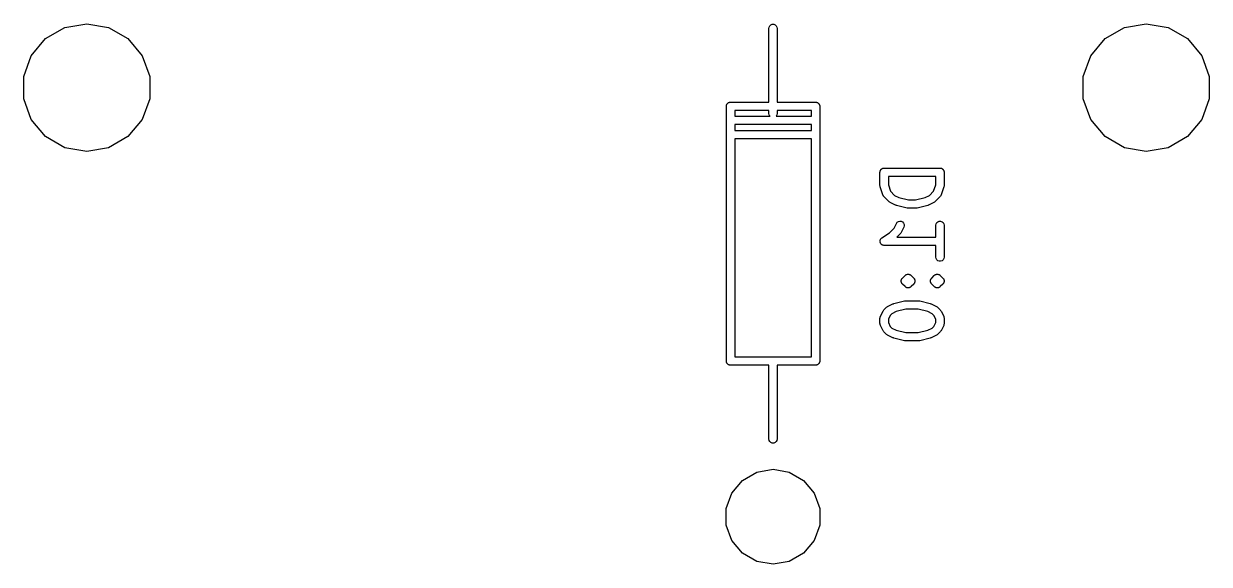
# Model space of a CAD drawing. Extents: x 17 to 273, y -105 to -8.
# Drawn here: x 17.06 to 38.32, y -85.01 to -75.31 of the extents above; entities that cross this region are included whole.
import ezdxf

# ---------------------------------------------------------------- set-up
doc = ezdxf.new("R2010")
doc.units = 0
doc.header["$MEASUREMENT"] = 0
doc.layers.add('BLACK', color=7, linetype='CONTINUOUS')

msp = doc.modelspace()

# ---------------------------------------------------------------- linework, layer by layer
at = {"layer": 'Black'}
for p, q in [((17.4525, -75.5811), (17.7976, -75.3818)), ((17.7976, -75.3818), (18.19, -75.3126)), ((18.19, -75.3126), (18.5824, -75.3818)), ((18.5824, -75.3818), (18.9275, -75.5811)), ((30.4225, -75.3975), (30.427, -75.3719)), ((30.4225, -76.7195), (30.4225, -75.3975)), ((30.427, -75.3719), (30.44, -75.3493)), ((30.44, -75.3493), (30.46, -75.3326)), ((30.46, -75.3326), (30.4844, -75.3237)), ((30.4844, -75.3237), (30.5105, -75.3237)), ((30.5105, -75.3237), (30.535, -75.3326)), ((30.535, -75.3326), (30.5549, -75.3493)), ((30.5549, -75.3493), (30.5679, -75.3719)), ((30.5679, -75.3719), (30.5725, -75.3975)), ((30.5725, -75.3975), (30.5725, -76.7195)), ((36.4525, -75.5811), (36.7976, -75.3818)), ((36.7976, -75.3818), (37.19, -75.3126)), ((37.19, -75.3126), (37.5824, -75.3818)), ((37.5824, -75.3818), (37.9275, -75.5811)), ((17.1964, -75.8863), (17.4525, -75.5811)), ((18.9275, -75.5811), (19.1836, -75.8863)), ((36.1964, -75.8863), (36.4525, -75.5811)), ((37.9275, -75.5811), (38.1836, -75.8863)), ((17.0601, -76.2608), (17.1964, -75.8863)), ((19.1836, -75.8863), (19.3199, -76.2608)), ((36.0601, -76.2608), (36.1964, -75.8863)), ((38.1836, -75.8863), (38.3199, -76.2608)), ((17.0601, -76.6592), (17.0601, -76.2608)), ((19.3199, -76.2608), (19.3199, -76.6592)), ((36.0601, -76.6592), (36.0601, -76.2608)), ((38.3199, -76.2608), (38.3199, -76.6592)), ((17.1964, -77.0337), (17.0601, -76.6592)), ((19.3199, -76.6592), (19.1836, -77.0337)), ((29.6747, -76.752), (29.678, -76.7463)), ((29.678, -76.7463), (29.683, -76.7421)), ((29.683, -76.7421), (29.6873, -76.7371)), ((29.6873, -76.7371), (29.6929, -76.7338)), ((29.6929, -76.7338), (29.698, -76.7296)), ((29.698, -76.7296), (29.7041, -76.7273)), ((29.7041, -76.7273), (29.7098, -76.724)), ((29.7098, -76.724), (29.7163, -76.7229)), ((29.7163, -76.7229), (29.7224, -76.7207)), ((29.7224, -76.7207), (29.729, -76.7207)), ((29.729, -76.7207), (29.7355, -76.7195)), ((29.7355, -76.7195), (30.4225, -76.7195)), ((30.5725, -76.7195), (31.2595, -76.7195)), ((31.2595, -76.7195), (31.2659, -76.7207)), ((31.2659, -76.7207), (31.2725, -76.7207)), ((31.2725, -76.7207), (31.2787, -76.7229)), ((31.2787, -76.7229), (31.2851, -76.724)), ((31.2851, -76.724), (31.2908, -76.7273)), ((31.2908, -76.7273), (31.297, -76.7296)), ((31.297, -76.7296), (31.302, -76.7338)), ((31.302, -76.7338), (31.3077, -76.7371)), ((31.3077, -76.7371), (31.3119, -76.7421)), ((31.3119, -76.7421), (31.3169, -76.7463)), ((31.3169, -76.7463), (31.3202, -76.752)), ((36.1964, -77.0337), (36.0601, -76.6592)), ((38.3199, -76.6592), (38.1836, -77.0337)), ((29.6605, -76.7945), (29.6616, -76.7881)), ((29.6605, -81.3665), (29.6605, -76.7945)), ((29.6616, -76.7815), (29.6638, -76.7753)), ((29.6616, -76.7881), (29.6616, -76.7815)), ((29.6638, -76.7753), (29.665, -76.7689)), ((29.665, -76.7689), (29.6683, -76.7632)), ((29.6683, -76.7632), (29.6705, -76.757)), ((29.6705, -76.757), (29.6747, -76.752)), ((29.8105, -76.8695), (29.8105, -76.9735)), ((30.4225, -76.8695), (29.8105, -76.8695)), ((30.4225, -76.9215), (30.4225, -76.8695)), ((30.427, -76.9472), (30.4225, -76.9215)), ((30.44, -76.9697), (30.427, -76.9472)), ((30.5679, -76.9472), (30.5549, -76.9697)), ((30.5725, -76.9215), (30.5679, -76.9472)), ((30.5725, -76.8695), (30.5725, -76.9215)), ((31.1845, -76.8695), (30.5725, -76.8695)), ((31.1845, -76.9735), (31.1845, -76.8695)), ((31.3202, -76.752), (31.3244, -76.757)), ((31.3244, -76.757), (31.3267, -76.7632)), ((31.3267, -76.7632), (31.3299, -76.7689)), ((31.3299, -76.7689), (31.3311, -76.7753)), ((31.3311, -76.7753), (31.3333, -76.7815)), ((31.3333, -76.7815), (31.3333, -76.7881)), ((31.3333, -76.7881), (31.3345, -76.7945)), ((31.3345, -76.7945), (31.3345, -81.3665)), ((17.4525, -77.3389), (17.1964, -77.0337)), ((19.1836, -77.0337), (18.9275, -77.3389)), ((29.8105, -76.9735), (30.4445, -76.9735)), ((29.8105, -77.1235), (29.8105, -77.2275)), ((31.1845, -77.1235), (29.8105, -77.1235)), ((30.4445, -76.9735), (30.44, -76.9697)), ((30.5549, -76.9697), (30.5504, -76.9735)), ((30.5504, -76.9735), (31.1845, -76.9735)), ((31.1845, -77.2275), (31.1845, -77.1235)), ((36.4525, -77.3389), (36.1964, -77.0337)), ((38.1836, -77.0337), (37.9275, -77.3389)), ((17.7976, -77.5382), (17.4525, -77.3389)), ((18.9275, -77.3389), (18.5824, -77.5382)), ((29.8105, -77.2275), (31.1845, -77.2275)), ((29.8105, -77.3775), (29.8105, -81.2915)), ((31.1845, -77.3775), (29.8105, -77.3775)), ((31.1845, -81.2915), (31.1845, -77.3775)), ((36.7976, -77.5382), (36.4525, -77.3389)), ((37.9275, -77.3389), (37.5824, -77.5382)), ((18.19, -77.6074), (17.7976, -77.5382)), ((18.5824, -77.5382), (18.19, -77.6074)), ((37.19, -77.6074), (36.7976, -77.5382)), ((37.5824, -77.5382), (37.19, -77.6074)), ((32.4148, -77.9781), (32.416, -77.9717)), ((32.4148, -78.2162), (32.4148, -77.9781)), ((32.416, -77.9651), (32.4182, -77.9589)), ((32.416, -77.9717), (32.416, -77.9651)), ((32.4182, -77.9589), (32.4194, -77.9525)), ((32.4194, -77.9525), (32.4226, -77.9468)), ((32.4226, -77.9468), (32.4249, -77.9406)), ((32.4249, -77.9406), (32.4291, -77.9356)), ((32.4291, -77.9356), (32.4324, -77.9299)), ((32.4324, -77.9299), (32.4374, -77.9257)), ((32.4374, -77.9257), (32.4416, -77.9207)), ((32.4416, -77.9207), (32.4473, -77.9174)), ((32.4473, -77.9174), (32.4523, -77.9132)), ((32.4523, -77.9132), (32.4585, -77.9109)), ((32.4585, -77.9109), (32.4642, -77.9077)), ((32.4642, -77.9077), (32.4706, -77.9065)), ((32.4706, -77.9065), (32.4768, -77.9043)), ((32.4768, -77.9043), (32.4834, -77.9043)), ((32.4834, -77.9043), (32.4898, -77.9031)), ((32.4898, -77.9031), (33.4898, -77.9031)), ((33.4898, -77.9031), (33.4963, -77.9043)), ((33.4963, -77.9043), (33.5029, -77.9043)), ((33.5029, -77.9043), (33.509, -77.9065)), ((33.509, -77.9065), (33.5155, -77.9077)), ((33.5155, -77.9077), (33.5212, -77.9109)), ((33.5212, -77.9109), (33.5273, -77.9132)), ((33.5273, -77.9132), (33.5324, -77.9174)), ((33.5324, -77.9174), (33.538, -77.9207)), ((33.538, -77.9207), (33.5423, -77.9257)), ((33.5423, -77.9257), (33.5473, -77.9299)), ((33.5473, -77.9299), (33.5506, -77.9356)), ((33.5506, -77.9356), (33.5548, -77.9406)), ((33.5548, -77.9406), (33.557, -77.9468)), ((33.557, -77.9468), (33.5603, -77.9525)), ((33.5603, -77.9525), (33.5615, -77.9589)), ((33.5615, -77.9589), (33.5637, -77.9651)), ((33.5637, -77.9651), (33.5637, -77.9717)), ((33.5637, -77.9717), (33.5648, -77.9781)), ((33.5648, -77.9781), (33.5648, -78.2162)), ((32.4169, -78.2281), (32.4148, -78.2162)), ((32.4187, -78.24), (32.4169, -78.2281)), ((32.5648, -78.0531), (32.5648, -78.2041)), ((33.4148, -78.0531), (32.5648, -78.0531)), ((32.5648, -78.2041), (32.603, -78.3186)), ((33.3767, -78.3186), (33.4148, -78.2041)), ((33.4148, -78.2041), (33.4148, -78.0531)), ((33.5628, -78.2281), (33.561, -78.24)), ((33.5648, -78.2162), (33.5628, -78.2281)), ((32.4663, -78.3828), (32.4187, -78.24)), ((32.4684, -78.3866), (32.4663, -78.3828)), ((32.4695, -78.3908), (32.4684, -78.3866)), ((32.4745, -78.398), (32.4695, -78.3908)), ((32.4787, -78.4057), (32.4745, -78.398)), ((32.4819, -78.4086), (32.4787, -78.4057)), ((32.4844, -78.4121), (32.4819, -78.4086)), ((32.5797, -78.5074), (32.4844, -78.4121)), ((32.603, -78.3186), (32.6771, -78.3927)), ((32.6771, -78.3927), (32.7541, -78.4312)), ((32.7541, -78.4312), (32.9276, -78.4746)), ((33.052, -78.4746), (33.2256, -78.4312)), ((33.2256, -78.4312), (33.3026, -78.3927)), ((33.3026, -78.3927), (33.3767, -78.3186)), ((33.4953, -78.4121), (33.4, -78.5074)), ((33.4977, -78.4086), (33.4953, -78.4121)), ((33.501, -78.4057), (33.4977, -78.4086)), ((33.5052, -78.398), (33.501, -78.4057)), ((33.5102, -78.3908), (33.5052, -78.398)), ((33.5113, -78.3866), (33.5102, -78.3908)), ((33.5134, -78.3828), (33.5113, -78.3866)), ((33.561, -78.24), (33.5134, -78.3828)), ((32.5895, -78.5143), (32.5797, -78.5074)), ((32.5992, -78.5214), (32.5895, -78.5143)), ((32.6944, -78.569), (32.5992, -78.5214)), ((32.7023, -78.5714), (32.6944, -78.569)), ((32.7097, -78.5747), (32.7023, -78.5714)), ((32.9002, -78.6223), (32.7097, -78.5747)), ((32.9094, -78.623), (32.9002, -78.6223)), ((32.9184, -78.6246), (32.9094, -78.623)), ((33.0613, -78.6246), (32.9184, -78.6246)), ((32.9276, -78.4746), (33.052, -78.4746)), ((33.0703, -78.623), (33.0613, -78.6246)), ((33.0795, -78.6223), (33.0703, -78.623)), ((33.2699, -78.5747), (33.0795, -78.6223)), ((33.2774, -78.5714), (33.2699, -78.5747)), ((33.2853, -78.569), (33.2774, -78.5714)), ((33.3805, -78.5214), (33.2853, -78.569)), ((33.3902, -78.5142), (33.3805, -78.5214)), ((33.4, -78.5074), (33.3902, -78.5142)), ((32.724, -78.8761), (32.7457, -78.8617)), ((32.7457, -78.8617), (32.7711, -78.8557)), ((32.7711, -78.8557), (32.7969, -78.8586)), ((32.7969, -78.8586), (32.8202, -78.8703)), ((32.8202, -78.8703), (32.8381, -78.8892)), ((33.4324, -78.8823), (33.4523, -78.8656)), ((33.4523, -78.8656), (33.4768, -78.8567)), ((33.4768, -78.8567), (33.5029, -78.8567)), ((33.5029, -78.8567), (33.5273, -78.8656)), ((33.5273, -78.8656), (33.5473, -78.8823)), ((32.4482, -79.1538), (32.5849, -79.0627)), ((32.5849, -79.0627), (32.6663, -78.9813)), ((32.6663, -78.9813), (32.7085, -78.897)), ((32.7085, -78.897), (32.724, -78.8761)), ((32.781, -79.0788), (32.7185, -79.1412)), ((32.7879, -79.0689), (32.781, -79.0788)), ((32.795, -79.0593), (32.7879, -79.0689)), ((32.8426, -78.9641), (32.795, -79.0593)), ((32.8381, -78.8892), (32.8485, -78.9131)), ((32.8501, -78.9391), (32.8426, -78.9641)), ((32.8485, -78.9131), (32.8501, -78.9391)), ((33.4148, -78.9305), (33.4194, -78.9049)), ((33.4148, -79.1412), (33.4148, -78.9305)), ((33.4194, -78.9049), (33.4324, -78.8823)), ((33.5473, -78.8823), (33.5603, -78.9049)), ((33.5603, -78.9049), (33.5648, -78.9305)), ((33.5648, -78.9305), (33.5648, -79.5019)), ((32.415, -79.2211), (32.416, -79.2122)), ((32.416, -79.2251), (32.415, -79.2211)), ((32.416, -79.2032), (32.4174, -79.1993)), ((32.416, -79.2122), (32.416, -79.2032)), ((32.416, -79.2293), (32.416, -79.2251)), ((32.419, -79.2377), (32.416, -79.2293)), ((32.4174, -79.1993), (32.4179, -79.1952)), ((32.4179, -79.1952), (32.4218, -79.1871)), ((32.4212, -79.2464), (32.419, -79.2377)), ((32.4235, -79.2498), (32.4212, -79.2464)), ((32.4218, -79.1871), (32.4249, -79.1787)), ((32.4249, -79.2537), (32.4235, -79.2498)), ((32.4249, -79.1787), (32.4276, -79.1755)), ((32.4306, -79.2606), (32.4249, -79.2537)), ((32.4276, -79.1755), (32.4294, -79.1718)), ((32.4294, -79.1718), (32.4359, -79.1656)), ((32.4356, -79.268), (32.4306, -79.2606)), ((32.439, -79.2705), (32.4356, -79.268)), ((32.4359, -79.1656), (32.4416, -79.1588)), ((32.4416, -79.2737), (32.439, -79.2705)), ((32.4416, -79.1588), (32.4452, -79.1567)), ((32.4494, -79.2782), (32.4416, -79.2737)), ((32.4452, -79.1567), (32.4482, -79.1538)), ((32.4566, -79.2835), (32.4494, -79.2782)), ((32.4606, -79.2846), (32.4566, -79.2835)), ((32.4642, -79.2867), (32.4606, -79.2846)), ((32.473, -79.2883), (32.4642, -79.2867)), ((32.4816, -79.2908), (32.473, -79.2883)), ((32.4857, -79.2905), (32.4816, -79.2908)), ((32.4898, -79.2912), (32.4857, -79.2905)), ((33.4148, -79.2912), (32.4898, -79.2912)), ((32.7185, -79.1412), (33.4148, -79.1412)), ((33.4148, -79.5019), (33.4148, -79.2912)), ((33.4194, -79.5276), (33.4148, -79.5019)), ((33.5648, -79.5019), (33.5603, -79.5276)), ((33.4324, -79.5502), (33.4194, -79.5276)), ((33.4523, -79.5669), (33.4324, -79.5502)), ((33.4768, -79.5758), (33.4523, -79.5669)), ((33.5029, -79.5758), (33.4768, -79.5758)), ((33.5273, -79.5669), (33.5029, -79.5758)), ((33.5473, -79.5502), (33.5273, -79.5669)), ((33.5603, -79.5276), (33.5473, -79.5502)), ((32.7961, -79.924), (32.7969, -79.9208)), ((32.7967, -79.9305), (32.7961, -79.924)), ((32.7961, -79.9371), (32.7967, -79.9305)), ((32.7969, -79.9175), (32.7981, -79.9144)), ((32.7969, -79.9208), (32.7969, -79.9175)), ((32.7981, -79.9144), (32.7983, -79.9111)), ((32.7983, -79.9111), (32.8011, -79.9052)), ((32.8011, -79.9052), (32.8028, -79.8988)), ((32.8028, -79.8988), (32.8047, -79.8961)), ((32.8047, -79.8961), (32.8058, -79.893)), ((32.8058, -79.893), (32.808, -79.8905)), ((32.808, -79.8905), (32.8094, -79.8875)), ((32.8094, -79.8875), (32.814, -79.8829)), ((32.814, -79.8829), (32.8178, -79.8775)), ((32.8178, -79.8775), (32.8654, -79.8299)), ((32.8654, -79.8299), (32.8708, -79.8261)), ((32.8708, -79.8261), (32.8754, -79.8215)), ((32.8754, -79.8215), (32.8813, -79.8187)), ((32.8813, -79.8187), (32.8867, -79.8149)), ((32.8867, -79.8149), (32.893, -79.8132)), ((32.893, -79.8132), (32.899, -79.8105)), ((32.899, -79.8105), (32.9055, -79.8099)), ((32.9055, -79.8099), (32.9119, -79.8082)), ((32.9119, -79.8082), (32.9184, -79.8088)), ((32.9184, -79.8088), (32.9249, -79.8082)), ((32.9249, -79.8082), (32.9313, -79.8099)), ((32.9313, -79.8099), (32.9378, -79.8105)), ((32.9378, -79.8105), (32.9438, -79.8132)), ((32.9438, -79.8132), (32.9501, -79.8149)), ((32.9501, -79.8149), (32.9555, -79.8187)), ((32.9555, -79.8187), (32.9614, -79.8215)), ((32.9614, -79.8215), (32.9661, -79.8261)), ((32.9661, -79.8261), (32.9714, -79.8299)), ((32.9714, -79.8299), (33.0191, -79.8775)), ((33.0191, -79.8775), (33.0228, -79.8829)), ((33.0228, -79.8829), (33.0275, -79.8875)), ((33.0275, -79.8875), (33.0289, -79.8905)), ((33.0289, -79.8905), (33.031, -79.893)), ((33.031, -79.893), (33.0321, -79.8961)), ((33.0321, -79.8961), (33.034, -79.8988)), ((33.034, -79.8988), (33.0357, -79.9052)), ((33.0357, -79.9052), (33.0385, -79.9111)), ((33.0385, -79.9111), (33.0388, -79.9144)), ((33.0388, -79.9144), (33.0399, -79.9175)), ((33.0399, -79.9175), (33.0399, -79.9208)), ((33.0399, -79.9208), (33.0407, -79.924)), ((33.0407, -79.924), (33.0402, -79.9305)), ((33.0402, -79.9305), (33.0407, -79.9371)), ((33.3199, -79.924), (33.3207, -79.9208)), ((33.3205, -79.9305), (33.3199, -79.924)), ((33.3199, -79.9371), (33.3205, -79.9305)), ((33.3207, -79.9175), (33.3219, -79.9144)), ((33.3207, -79.9208), (33.3207, -79.9175)), ((33.3219, -79.9144), (33.3222, -79.9111)), ((33.3222, -79.9111), (33.3249, -79.9052)), ((33.3249, -79.9052), (33.3266, -79.8988)), ((33.3266, -79.8988), (33.3285, -79.8961)), ((33.3285, -79.8961), (33.3297, -79.893)), ((33.3297, -79.893), (33.3318, -79.8905)), ((33.3318, -79.8905), (33.3332, -79.8875)), ((33.3332, -79.8875), (33.3378, -79.8829)), ((33.3378, -79.8829), (33.3416, -79.8775)), ((33.3416, -79.8775), (33.3892, -79.8299)), ((33.3892, -79.8299), (33.3946, -79.8261)), ((33.3946, -79.8261), (33.3992, -79.8215)), ((33.3992, -79.8215), (33.4052, -79.8187)), ((33.4052, -79.8187), (33.4105, -79.8149)), ((33.4105, -79.8149), (33.4169, -79.8132)), ((33.4169, -79.8132), (33.4228, -79.8105)), ((33.4228, -79.8105), (33.4294, -79.8099)), ((33.4294, -79.8099), (33.4357, -79.8082)), ((33.4357, -79.8082), (33.4422, -79.8088)), ((33.4422, -79.8088), (33.4488, -79.8082)), ((33.4488, -79.8082), (33.4551, -79.8099)), ((33.4551, -79.8099), (33.4616, -79.8105)), ((33.4616, -79.8105), (33.4676, -79.8132)), ((33.4676, -79.8132), (33.4739, -79.8149)), ((33.4739, -79.8149), (33.4793, -79.8187)), ((33.4793, -79.8187), (33.4852, -79.8215)), ((33.4852, -79.8215), (33.4899, -79.8261)), ((33.4899, -79.8261), (33.4953, -79.8299)), ((33.4953, -79.8299), (33.5429, -79.8775)), ((33.5429, -79.8775), (33.5466, -79.8829)), ((33.5466, -79.8829), (33.5513, -79.8875)), ((33.5513, -79.8875), (33.5527, -79.8905)), ((33.5527, -79.8905), (33.5548, -79.893)), ((33.5548, -79.893), (33.5559, -79.8961)), ((33.5559, -79.8961), (33.5578, -79.8988)), ((33.5578, -79.8988), (33.5595, -79.9052)), ((33.5595, -79.9052), (33.5623, -79.9111)), ((33.5623, -79.9111), (33.5626, -79.9144)), ((33.5626, -79.9144), (33.5637, -79.9175)), ((33.5637, -79.9175), (33.5637, -79.9208)), ((33.5637, -79.9208), (33.5646, -79.924)), ((33.5646, -79.924), (33.564, -79.9305)), ((33.564, -79.9305), (33.5646, -79.9371)), ((32.7969, -79.9402), (32.7961, -79.9371)), ((32.7969, -79.9435), (32.7969, -79.9402)), ((32.7981, -79.9466), (32.7969, -79.9435)), ((32.7983, -79.9499), (32.7981, -79.9466)), ((32.8011, -79.9559), (32.7983, -79.9499)), ((32.8028, -79.9622), (32.8011, -79.9559)), ((32.8047, -79.9649), (32.8028, -79.9622)), ((32.8058, -79.968), (32.8047, -79.9649)), ((32.808, -79.9705), (32.8058, -79.968)), ((32.8094, -79.9735), (32.808, -79.9705)), ((32.814, -79.9782), (32.8094, -79.9735)), ((32.8178, -79.9836), (32.814, -79.9782)), ((32.8654, -80.0312), (32.8178, -79.9836)), ((32.8708, -80.0349), (32.8654, -80.0312)), ((32.8754, -80.0396), (32.8708, -80.0349)), ((32.8813, -80.0423), (32.8754, -80.0396)), ((32.8867, -80.0461), (32.8813, -80.0423)), ((32.893, -80.0478), (32.8867, -80.0461)), ((32.899, -80.0506), (32.893, -80.0478)), ((32.9055, -80.0512), (32.899, -80.0506)), ((32.9119, -80.0529), (32.9055, -80.0512)), ((32.9184, -80.0523), (32.9119, -80.0529)), ((32.9249, -80.0529), (32.9184, -80.0523)), ((32.9313, -80.0512), (32.9249, -80.0529)), ((32.9378, -80.0506), (32.9313, -80.0512)), ((32.9438, -80.0478), (32.9378, -80.0506)), ((32.9501, -80.0461), (32.9438, -80.0478)), ((32.9555, -80.0423), (32.9501, -80.0461)), ((32.9614, -80.0396), (32.9555, -80.0423)), ((32.9661, -80.0349), (32.9614, -80.0396)), ((32.9714, -80.0312), (32.9661, -80.0349)), ((33.0191, -79.9836), (32.9714, -80.0312)), ((33.0228, -79.9782), (33.0191, -79.9836)), ((33.0275, -79.9735), (33.0228, -79.9782)), ((33.0289, -79.9705), (33.0275, -79.9735)), ((33.031, -79.968), (33.0289, -79.9705)), ((33.0321, -79.9649), (33.031, -79.968)), ((33.034, -79.9622), (33.0321, -79.9649)), ((33.0357, -79.9559), (33.034, -79.9622)), ((33.0385, -79.9499), (33.0357, -79.9559)), ((33.0388, -79.9466), (33.0385, -79.9499)), ((33.0399, -79.9435), (33.0388, -79.9466)), ((33.0407, -79.9371), (33.0399, -79.9402)), ((33.0399, -79.9402), (33.0399, -79.9435)), ((33.3207, -79.9402), (33.3199, -79.9371)), ((33.3207, -79.9435), (33.3207, -79.9402)), ((33.3219, -79.9466), (33.3207, -79.9435)), ((33.3222, -79.9499), (33.3219, -79.9466)), ((33.3249, -79.9559), (33.3222, -79.9499)), ((33.3266, -79.9622), (33.3249, -79.9559)), ((33.3285, -79.9649), (33.3266, -79.9622)), ((33.3297, -79.968), (33.3285, -79.9649)), ((33.3318, -79.9705), (33.3297, -79.968)), ((33.3332, -79.9735), (33.3318, -79.9705)), ((33.3378, -79.9782), (33.3332, -79.9735)), ((33.3416, -79.9836), (33.3378, -79.9782)), ((33.3892, -80.0312), (33.3416, -79.9836)), ((33.3946, -80.0349), (33.3892, -80.0312)), ((33.3992, -80.0396), (33.3946, -80.0349)), ((33.4052, -80.0423), (33.3992, -80.0396)), ((33.4105, -80.0461), (33.4052, -80.0423)), ((33.4169, -80.0478), (33.4105, -80.0461)), ((33.4228, -80.0506), (33.4169, -80.0478)), ((33.4294, -80.0512), (33.4228, -80.0506)), ((33.4357, -80.0529), (33.4294, -80.0512)), ((33.4422, -80.0523), (33.4357, -80.0529)), ((33.4488, -80.0529), (33.4422, -80.0523)), ((33.4551, -80.0512), (33.4488, -80.0529)), ((33.4616, -80.0506), (33.4551, -80.0512)), ((33.4676, -80.0478), (33.4616, -80.0506)), ((33.4739, -80.0461), (33.4676, -80.0478)), ((33.4793, -80.0423), (33.4739, -80.0461)), ((33.4852, -80.0396), (33.4793, -80.0423)), ((33.4899, -80.0349), (33.4852, -80.0396)), ((33.4953, -80.0312), (33.4899, -80.0349)), ((33.5429, -79.9836), (33.4953, -80.0312)), ((33.5466, -79.9782), (33.5429, -79.9836)), ((33.5513, -79.9735), (33.5466, -79.9782)), ((33.5527, -79.9705), (33.5513, -79.9735)), ((33.5548, -79.968), (33.5527, -79.9705)), ((33.5559, -79.9649), (33.5548, -79.968)), ((33.5578, -79.9622), (33.5559, -79.9649)), ((33.5595, -79.9559), (33.5578, -79.9622)), ((33.5623, -79.9499), (33.5595, -79.9559)), ((33.5626, -79.9466), (33.5623, -79.9499)), ((33.5637, -79.9435), (33.5626, -79.9466)), ((33.5646, -79.9371), (33.5637, -79.9402)), ((33.5637, -79.9402), (33.5637, -79.9435)), ((32.5515, -80.3872), (32.6468, -80.3396)), ((32.6468, -80.3396), (32.6546, -80.3373)), ((32.6546, -80.3373), (32.6621, -80.3339)), ((32.6621, -80.3339), (32.8526, -80.2863)), ((32.8526, -80.2863), (32.8618, -80.2857)), ((32.8618, -80.2857), (32.8708, -80.2841)), ((32.8708, -80.2841), (33.1089, -80.2841)), ((33.1089, -80.2841), (33.1179, -80.2857)), ((33.1179, -80.2857), (33.1271, -80.2863)), ((33.1271, -80.2863), (33.3176, -80.3339)), ((33.3176, -80.3339), (33.325, -80.3373)), ((33.325, -80.3373), (33.3329, -80.3396)), ((33.3329, -80.3396), (33.4281, -80.3872)), ((32.4178, -80.5802), (32.4194, -80.5715)), ((32.4194, -80.5715), (32.4215, -80.5678)), ((32.4215, -80.5678), (32.4228, -80.5636)), ((32.4228, -80.5636), (32.4704, -80.4684)), ((32.4704, -80.4684), (32.4775, -80.4587)), ((32.4775, -80.4587), (32.4844, -80.4489)), ((32.4844, -80.4489), (32.532, -80.4013)), ((32.532, -80.4013), (32.5419, -80.3944)), ((32.5419, -80.3944), (32.5515, -80.3872)), ((32.5991, -80.5464), (32.5648, -80.6149)), ((32.6295, -80.516), (32.5991, -80.5464)), ((32.7065, -80.4775), (32.6295, -80.516)), ((32.88, -80.4341), (32.7065, -80.4775)), ((33.0997, -80.4341), (32.88, -80.4341)), ((33.2732, -80.4775), (33.0997, -80.4341)), ((33.3502, -80.516), (33.2732, -80.4775)), ((33.3806, -80.5464), (33.3502, -80.516)), ((33.4148, -80.6149), (33.3806, -80.5464)), ((33.4281, -80.3872), (33.4378, -80.3944)), ((33.4378, -80.3944), (33.4476, -80.4013)), ((33.4476, -80.4013), (33.4953, -80.4489)), ((33.4953, -80.4489), (33.5021, -80.4587)), ((33.5021, -80.4587), (33.5093, -80.4684)), ((33.5093, -80.4684), (33.5569, -80.5636)), ((33.5569, -80.5636), (33.5582, -80.5678)), ((33.5582, -80.5678), (33.5603, -80.5715)), ((33.5603, -80.5715), (33.5618, -80.5802)), ((32.4148, -80.5972), (32.4156, -80.5929)), ((32.4148, -80.6924), (32.4148, -80.5972)), ((32.4156, -80.6967), (32.4148, -80.6924)), ((32.4153, -80.5886), (32.4178, -80.5802)), ((32.4156, -80.5929), (32.4153, -80.5886)), ((32.4153, -80.701), (32.4156, -80.6967)), ((32.4178, -80.7094), (32.4153, -80.701)), ((32.4194, -80.7181), (32.4178, -80.7094)), ((32.4215, -80.7218), (32.4194, -80.7181)), ((32.4228, -80.726), (32.4215, -80.7218)), ((32.4704, -80.8212), (32.4228, -80.726)), ((32.5648, -80.6149), (32.5648, -80.6747)), ((32.5648, -80.6747), (32.5991, -80.7432)), ((32.5991, -80.7432), (32.6295, -80.7736)), ((32.6295, -80.7736), (32.7065, -80.8121)), ((33.2732, -80.8121), (33.3502, -80.7736)), ((33.3502, -80.7736), (33.3806, -80.7432)), ((33.3806, -80.7432), (33.4148, -80.6747)), ((33.4148, -80.6747), (33.4148, -80.6149)), ((33.5569, -80.726), (33.5093, -80.8212)), ((33.5582, -80.7218), (33.5569, -80.726)), ((33.5603, -80.7181), (33.5582, -80.7218)), ((33.5618, -80.7094), (33.5603, -80.7181)), ((33.5618, -80.5802), (33.5643, -80.5886)), ((33.5643, -80.701), (33.5618, -80.7094)), ((33.5643, -80.5886), (33.5641, -80.5929)), ((33.5641, -80.5929), (33.5648, -80.5972)), ((33.5648, -80.6924), (33.5641, -80.6967)), ((33.5641, -80.6967), (33.5643, -80.701)), ((33.5648, -80.5972), (33.5648, -80.6924)), ((32.4775, -80.8309), (32.4704, -80.8212)), ((32.4844, -80.8407), (32.4775, -80.8309)), ((32.532, -80.8883), (32.4844, -80.8407)), ((32.5419, -80.8952), (32.532, -80.8883)), ((32.5515, -80.9024), (32.5419, -80.8952)), ((32.6468, -80.95), (32.5515, -80.9024)), ((32.6546, -80.9523), (32.6468, -80.95)), ((32.6621, -80.9557), (32.6546, -80.9523)), ((32.8526, -81.0033), (32.6621, -80.9557)), ((32.7065, -80.8121), (32.88, -80.8555)), ((32.88, -80.8555), (33.0997, -80.8555)), ((33.0997, -80.8555), (33.2732, -80.8121)), ((33.3176, -80.9557), (33.1271, -81.0033)), ((33.325, -80.9523), (33.3176, -80.9557)), ((33.3329, -80.95), (33.325, -80.9523)), ((33.4281, -80.9024), (33.3329, -80.95)), ((33.4378, -80.8952), (33.4281, -80.9024)), ((33.4476, -80.8883), (33.4378, -80.8952)), ((33.4953, -80.8407), (33.4476, -80.8883)), ((33.5021, -80.8309), (33.4953, -80.8407)), ((33.5093, -80.8212), (33.5021, -80.8309)), ((32.8618, -81.0039), (32.8526, -81.0033)), ((32.8708, -81.0055), (32.8618, -81.0039)), ((33.1089, -81.0055), (32.8708, -81.0055)), ((33.1179, -81.0039), (33.1089, -81.0055)), ((33.1271, -81.0033), (33.1179, -81.0039)), ((29.6616, -81.373), (29.6605, -81.3665)), ((29.6616, -81.3795), (29.6616, -81.373)), ((29.6638, -81.3857), (29.6616, -81.3795)), ((29.665, -81.3922), (29.6638, -81.3857)), ((29.6683, -81.3979), (29.665, -81.3922)), ((29.6705, -81.404), (29.6683, -81.3979)), ((29.6747, -81.409), (29.6705, -81.404)), ((29.678, -81.4147), (29.6747, -81.409)), ((29.683, -81.4189), (29.678, -81.4147)), ((29.6873, -81.424), (29.683, -81.4189)), ((29.6929, -81.4273), (29.6873, -81.424)), ((29.8105, -81.2915), (31.1845, -81.2915)), ((31.3077, -81.424), (31.302, -81.4273)), ((31.3119, -81.4189), (31.3077, -81.424)), ((31.3169, -81.4147), (31.3119, -81.4189)), ((31.3202, -81.409), (31.3169, -81.4147)), ((31.3244, -81.404), (31.3202, -81.409)), ((31.3267, -81.3979), (31.3244, -81.404)), ((31.3299, -81.3922), (31.3267, -81.3979)), ((31.3311, -81.3857), (31.3299, -81.3922)), ((31.3333, -81.3795), (31.3311, -81.3857)), ((31.3345, -81.3665), (31.3333, -81.373)), ((31.3333, -81.373), (31.3333, -81.3795)), ((29.698, -81.4315), (29.6929, -81.4273)), ((29.7041, -81.4337), (29.698, -81.4315)), ((29.7098, -81.437), (29.7041, -81.4337)), ((29.7163, -81.4381), (29.7098, -81.437)), ((29.7224, -81.4404), (29.7163, -81.4381)), ((29.729, -81.4404), (29.7224, -81.4404)), ((29.7355, -81.4415), (29.729, -81.4404)), ((30.4225, -81.4415), (29.7355, -81.4415)), ((30.4225, -82.7635), (30.4225, -81.4415)), ((31.2595, -81.4415), (30.5725, -81.4415)), ((30.5725, -81.4415), (30.5725, -82.7635)), ((31.2659, -81.4404), (31.2595, -81.4415)), ((31.2725, -81.4404), (31.2659, -81.4404)), ((31.2787, -81.4381), (31.2725, -81.4404)), ((31.2851, -81.437), (31.2787, -81.4381)), ((31.2908, -81.4337), (31.2851, -81.437)), ((31.297, -81.4315), (31.2908, -81.4337)), ((31.302, -81.4273), (31.297, -81.4315)), ((30.427, -82.7892), (30.4225, -82.7635)), ((30.44, -82.8117), (30.427, -82.7892)), ((30.46, -82.8285), (30.44, -82.8117)), ((30.4844, -82.8374), (30.46, -82.8285)), ((30.5105, -82.8374), (30.4844, -82.8374)), ((30.535, -82.8285), (30.5105, -82.8374)), ((30.5549, -82.8117), (30.535, -82.8285)), ((30.5679, -82.7892), (30.5549, -82.8117)), ((30.5725, -82.7635), (30.5679, -82.7892)), ((30.2058, -83.3591), (30.4975, -83.3076)), ((30.4975, -83.3076), (30.7892, -83.3591)), ((29.7588, -83.7341), (29.9492, -83.5072)), ((29.9492, -83.5072), (30.2058, -83.3591)), ((30.7892, -83.3591), (31.0457, -83.5072)), ((31.0457, -83.5072), (31.2361, -83.7341)), ((29.6575, -84.0124), (29.7588, -83.7341)), ((31.2361, -83.7341), (31.3374, -84.0124)), ((29.6575, -84.3086), (29.6575, -84.0124)), ((31.3374, -84.0124), (31.3374, -84.3086)), ((29.7588, -84.587), (29.6575, -84.3086)), ((31.3374, -84.3086), (31.2361, -84.587)), ((29.9492, -84.8139), (29.7588, -84.587)), ((31.2361, -84.587), (31.0457, -84.8139)), ((30.2058, -84.962), (29.9492, -84.8139)), ((31.0457, -84.8139), (30.7892, -84.962)), ((30.4975, -85.0134), (30.2058, -84.962)), ((30.7892, -84.962), (30.4975, -85.0134))]:
    msp.add_line(p, q, dxfattribs=at)

doc.saveas('drawing.dxf')
